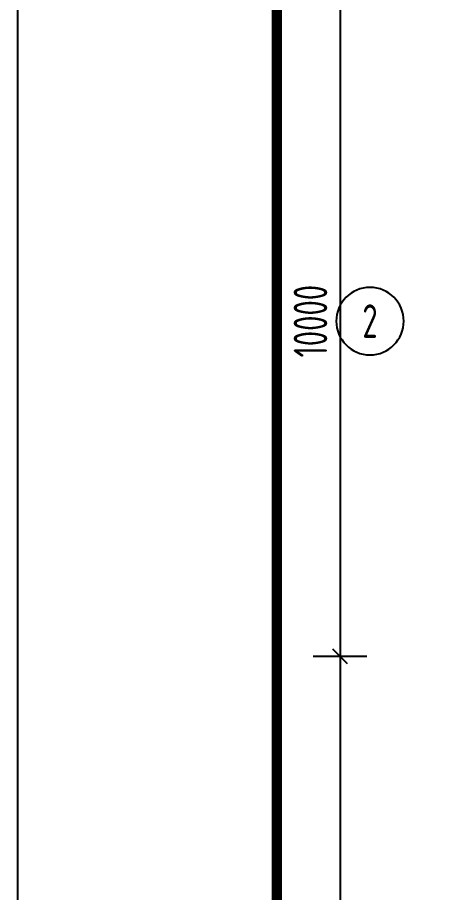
# Model space of a CAD drawing. Header units: inches. Extents: x -4449 to -2355, y -113 to 192.
# Drawn here: x -3707.3 to -3666.6, y -7.3 to 77.5 of the extents above; entities that cross this region are included whole.
import ezdxf
from ezdxf.enums import TextEntityAlignment as Align

# ---------------------------------------------------------------- set-up
doc = ezdxf.new("R2010")
doc.units = ezdxf.units.IN
doc.header["$MEASUREMENT"] = 0
for name, color, linetype in [('图框', 7, 'Continuous'), ('图签层', 7, 'Continuous'), ('尺寸标注线层', 1, 'Continuous'), ('标注文字层', 7, 'Continuous'), ('标注线层', 3, 'Continuous')]:
    doc.layers.add(name, color=color, linetype=linetype)
doc.styles.get("Standard").update_dxf_attribs({"font": 'tssdeng.shx', "width": 0.7, "bigfont": 'hztxt.shx'})

msp = doc.modelspace()

# ---------------------------------------------------------------- linework, layer by layer
at = {"layer": '图框'}
msp.add_lwpolyline([(-3287.2800292, 187.0642746), (-3707.2800292, 187.0642746), (-3707.2800292, -109.9357254), (-3287.2800292, -109.9357254)], close=True, dxfattribs=at)
at = {"layer": '图框', "const_width": 1}
msp.add_lwpolyline([(-3682.1628405, -104.9357254), (-3292.1628405, -104.9357254), (-3292.1628405, 182.0642746), (-3682.1628405, 182.0642746)], close=True, dxfattribs=at)
at = {"layer": '图签层'}
msp.add_line((-3682.2800292, -104.9357254), (-3682.2800292, 182.0642746), dxfattribs=at)
at = {"layer": '尺寸标注线层'}
for p, q in [((-3676.0474392, 80.5741274), (-3676.0474392, 15.5741274)), ((-3673.4474392, 15.5741274), (-3678.6474392, 15.5741274)), ((-3676.0474392, 15.5741274), (-3676.0474392, -59.1765226))]:
    msp.add_line(p, q, dxfattribs=at)
at = {"layer": '标注文字层'}
for p, q in [((-3676.7368292, 16.2631274), (-3675.3579192, 14.8838274)), ((-3675.3579192, 14.8838274), (-3676.7368292, 16.2631274))]:
    msp.add_line(p, q, dxfattribs=at)
for start, end in [(0, 180), (180, 0)]:
    msp.add_arc((-3673.1415034, 48.0741274), 3.26872, start, end, dxfattribs=at)

# ---------------------------------------------------------------- texts
at = {"layer": '标注文字层', "width": 0.7}
msp.add_text('2', height=3.25, dxfattribs=at).set_placement((-3673.1415034, 48.0741274), align=Align.MIDDLE_CENTER)
at = {"layer": '标注线层', "width": 0.7}
msp.add_text('10000', height=3.25, rotation=90, dxfattribs=at).set_placement((-3677.2824392, 48.0741274), align=Align.CENTER)

doc.saveas('drawing.dxf')
